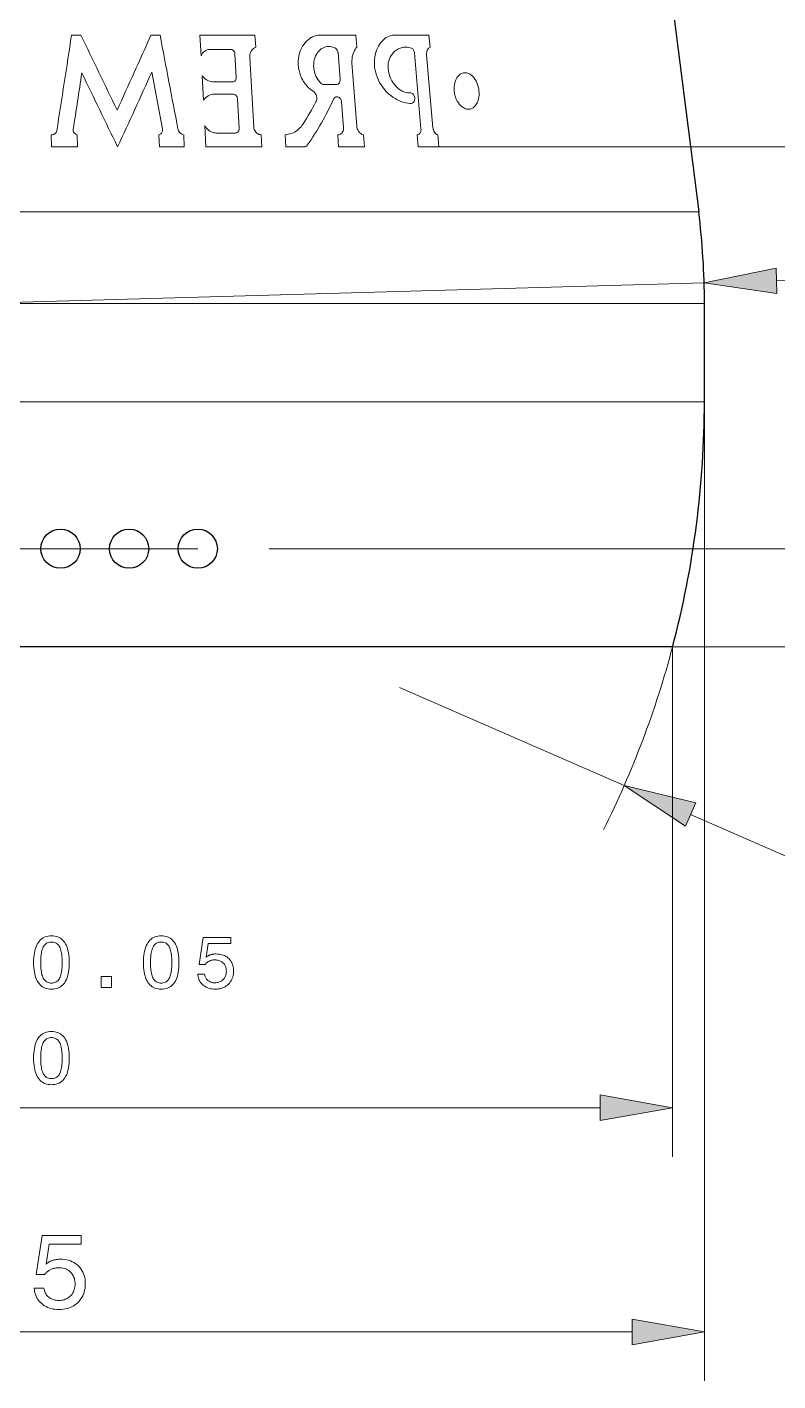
# Model space of a CAD drawing. Extents: x 0 to 297, y 0 to 420.
# Drawn here: x 115.7 to 146.3, y 98.2 to 153.5 of the extents above; entities that cross this region are included whole.
import ezdxf

# ---------------------------------------------------------------- set-up
doc = ezdxf.new("R2010")
doc.units = 0
doc.linetypes.add('DASHDOT', pattern=[18.5, 12, -3, 0.5, -3])

msp = doc.modelspace()

# ---------------------------------------------------------------- linework, layer by layer
at = {"color": 7, "lineweight": 30, "ltscale": 0.425823}
msp.add_line((140.967, 162.858), (143.097, 145.959), dxfattribs=at)
at = {"color": 7, "lineweight": 13, "ltscale": 0.009547}
msp.add_line((117.509, 153.169), (117.891, 153.169), dxfattribs=at)
at = {"color": 7, "lineweight": 13, "ltscale": 0.009226}
msp.add_line((120.749, 153.169), (121.118, 153.169), dxfattribs=at)
at = {"color": 7, "lineweight": 13, "ltscale": 0.021197}
msp.add_line((122.794, 152.323), (122.749, 153.169), dxfattribs=at)
at = {"color": 7, "lineweight": 13, "ltscale": 0.05608}
msp.add_line((122.749, 153.169), (124.992, 153.169), dxfattribs=at)
at = {"color": 7, "lineweight": 13, "ltscale": 0.012425}
for p, q in [((124.992, 153.169), (125.022, 152.673)), ((125.242, 149.102), (125.272, 148.606))]:
    msp.add_line(p, q, dxfattribs=at)
at = {"color": 7, "lineweight": 13, "ltscale": 0.03563}
msp.add_line((127.689, 153.169), (129.114, 153.169), dxfattribs=at)
at = {"color": 7, "lineweight": 13, "ltscale": 0.012439}
for p, q in [((129.114, 153.169), (129.152, 152.673)), ((129.427, 149.102), (129.465, 148.606))]:
    msp.add_line(p, q, dxfattribs=at)
at = {"color": 7, "lineweight": 13, "ltscale": 0.034097}
msp.add_line((130.726, 153.169), (132.09, 153.169), dxfattribs=at)
at = {"color": 7, "lineweight": 13, "ltscale": 0.01245}
for p, q in [((132.09, 153.169), (132.134, 152.673)), ((132.448, 149.102), (132.492, 148.606))]:
    msp.add_line(p, q, dxfattribs=at)
at = {"color": 7, "lineweight": 13, "ltscale": 0.020071}
msp.add_line((123.989, 152.585), (123.186, 152.585), dxfattribs=at)
at = {"color": 7, "lineweight": 13, "ltscale": 0.023419}
msp.add_line((124.231, 151.452), (124.177, 152.387), dxfattribs=at)
at = {"color": 7, "lineweight": 13, "ltscale": 0.07086}
msp.add_line((124.777, 152.244), (124.944, 149.415), dxfattribs=at)
at = {"color": 7, "lineweight": 13, "ltscale": 0.027631}
msp.add_line((128.381, 152.45), (128.462, 151.348), dxfattribs=at)
at = {"color": 7, "lineweight": 13, "ltscale": 0.065076}
msp.add_line((128.951, 152.039), (129.148, 149.444), dxfattribs=at)
at = {"color": 7, "lineweight": 13, "ltscale": 0.077838}
msp.add_line((131.766, 149.339), (131.501, 152.441), dxfattribs=at)
at = {"color": 7, "lineweight": 13, "ltscale": 0.074562}
msp.add_line((131.996, 152.357), (132.256, 149.385), dxfattribs=at)
at = {"color": 7, "lineweight": 13, "ltscale": 0.058872}
msp.add_line((121.218, 149.342), (120.778, 151.655), dxfattribs=at)
at = {"color": 7, "lineweight": 13, "ltscale": 0.024839}
msp.add_line((122.89, 150.509), (122.837, 151.501), dxfattribs=at)
at = {"color": 7, "lineweight": 13, "ltscale": 0.0187}
msp.add_line((123.317, 151.253), (124.065, 151.253), dxfattribs=at)
at = {"color": 7, "lineweight": 13, "ltscale": 0.012397}
msp.add_line((128.315, 151.15), (127.819, 151.15), dxfattribs=at)
at = {"color": 7, "lineweight": 13, "ltscale": 0.018912}
msp.add_line((124.094, 150.755), (123.338, 150.755), dxfattribs=at)
at = {"color": 7, "lineweight": 13, "ltscale": 0.029733}
msp.add_line((124.352, 149.37), (124.283, 150.557), dxfattribs=at)
at = {"color": 7, "lineweight": 13, "ltscale": 0.026258}
msp.add_line((128.607, 149.394), (128.529, 150.441), dxfattribs=at)
at = {"color": 7, "lineweight": 13, "ltscale": 0.021769}
msp.add_line((122.99, 148.606), (122.944, 149.475), dxfattribs=at)
at = {"color": 7, "lineweight": 13, "ltscale": 0.018983}
msp.add_line((123.426, 149.171), (124.185, 149.171), dxfattribs=at)
at = {"color": 7, "lineweight": 13, "ltscale": 0.012407}
msp.add_line((116.694, 148.606), (116.679, 149.102), dxfattribs=at)
at = {"color": 7, "lineweight": 13, "ltscale": 0.012409}
msp.add_line((117.74, 149.102), (117.757, 148.606), dxfattribs=at)
at = {"color": 7, "lineweight": 13, "ltscale": 0.012415}
msp.add_line((121.098, 148.606), (121.075, 149.102), dxfattribs=at)
at = {"color": 7, "lineweight": 13, "ltscale": 0.012417}
msp.add_line((122.083, 149.102), (122.108, 148.606), dxfattribs=at)
at = {"color": 7, "lineweight": 13, "ltscale": 0.012428}
msp.add_line((126.251, 148.606), (126.219, 149.102), dxfattribs=at)
at = {"color": 7, "lineweight": 13, "ltscale": 0.012435}
msp.add_line((128.406, 148.606), (128.37, 149.102), dxfattribs=at)
at = {"color": 7, "lineweight": 13, "ltscale": 0.012447}
msp.add_line((131.657, 148.606), (131.615, 149.102), dxfattribs=at)
at = {"color": 7, "lineweight": 13, "ltscale": 0.026587}
msp.add_line((117.757, 148.606), (116.694, 148.606), dxfattribs=at)
at = {"color": 7, "lineweight": 13, "ltscale": 0.02525}
msp.add_line((122.108, 148.606), (121.098, 148.606), dxfattribs=at)
at = {"color": 7, "lineweight": 13, "ltscale": 0.057042}
msp.add_line((125.272, 148.606), (122.99, 148.606), dxfattribs=at)
at = {"color": 7, "lineweight": 13, "ltscale": 0.018815}
msp.add_line((127.004, 148.606), (126.251, 148.606), dxfattribs=at)
at = {"color": 7, "lineweight": 13, "ltscale": 0.026469}
msp.add_line((129.465, 148.606), (128.406, 148.606), dxfattribs=at)
at = {"color": 7, "lineweight": 13, "ltscale": 0.020876}
msp.add_line((132.492, 148.606), (131.657, 148.606), dxfattribs=at)
at = {"color": 7, "lineweight": 13}
for p, q in [((132.492, 148.606), (165.327, 148.606)), ((138.881, 145.959), (74.217, 145.959)), ((113.332, 142.208), (143.32, 143.056)), ((139.087, 142.208), (73.982, 142.208)), ((139.087, 138.208), (73.982, 138.208)), ((143.332, 138.208), (143.332, 98.248)), ((142.032, 128.208), (142.032, 107.396)), ((142.032, 128.208), (165.327, 128.208)), ((142.032, 128.208), (175.645, 128.208)), ((142.765, 121.361), (164.344, 111.93)), ((78.236, 109.396), (139.077, 109.396)), ((76.936, 100.248), (140.377, 100.248))]:
    msp.add_line(p, q, dxfattribs=at)
at = {"color": 7, "lineweight": 13, "ltscale": 0.1054}
msp.add_line((143.097, 145.959), (138.881, 145.959), dxfattribs=at)
at = {"color": 7, "lineweight": 13, "ltscale": 0.308955}
msp.add_line((146.273, 143.139), (158.626, 143.489), dxfattribs=at)
at = {"color": 7, "lineweight": 13, "ltscale": 0.106121}
for p, q in [((143.332, 142.208), (139.087, 142.208)), ((143.332, 138.208), (139.087, 138.208))]:
    msp.add_line(p, q, dxfattribs=at)
at = {"color": 7, "lineweight": 30, "ltscale": 0.1}
msp.add_line((143.332, 138.208), (143.332, 142.208), dxfattribs=at)
at = {"color": 7, "linetype": 'DASHDOT', "lineweight": 13}
msp.add_line((92.158, 132.208), (125.571, 132.208), dxfattribs=at)
at = {"color": 5, "lineweight": 13}
msp.add_line((125.571, 132.208), (154.907, 132.208), dxfattribs=at)
at = {"color": 7, "lineweight": 30}
msp.add_line((142.032, 128.208), (75.282, 128.208), dxfattribs=at)
at = {"color": 5, "lineweight": 13, "ltscale": 0.321868}
msp.add_line((142.032, 128.208), (154.907, 128.208), dxfattribs=at)
at = {"color": 7, "lineweight": 13, "ltscale": 0.25}
msp.add_line((130.895, 126.549), (140.058, 122.544), dxfattribs=at)
at = {"color": 7, "lineweight": 13}
for points in [[(127.365, 150.878), (127.296, 150.924), (127.23, 150.976), (127.167, 151.034), (127.108, 151.096), (127.052, 151.162), (127.001, 151.233), (126.972, 151.277), (126.945, 151.322), (126.896, 151.415), (126.853, 151.513), (126.818, 151.613), (126.79, 151.718), (126.769, 151.824), (126.762, 151.878), (126.756, 151.932), (126.753, 151.986), (126.752, 152.04), (126.754, 152.129), (126.762, 152.218), (126.776, 152.305), (126.795, 152.391), (126.82, 152.475), (126.85, 152.556), (126.888, 152.637), (126.931, 152.715), (126.98, 152.788), (127.034, 152.857), (127.093, 152.919), (127.156, 152.976), (127.224, 153.026), (127.259, 153.049), (127.296, 153.069), (127.345, 153.094), (127.396, 153.115), (127.448, 153.133), (127.507, 153.149), (127.567, 153.16), (127.628, 153.167), (127.689, 153.169)], [(130.079, 151.238), (130.029, 151.331), (129.985, 151.428), (129.947, 151.529), (129.917, 151.632), (129.893, 151.737), (129.876, 151.844), (129.866, 151.951), (129.863, 152.058), (129.868, 152.164), (129.88, 152.269), (129.897, 152.363), (129.92, 152.456), (129.949, 152.545), (129.985, 152.63), (130.026, 152.712), (130.072, 152.789), (130.124, 152.86), (130.152, 152.893), (130.181, 152.925), (130.234, 152.976), (130.291, 153.022), (130.35, 153.062), (130.411, 153.096), (130.475, 153.123), (130.54, 153.145), (130.601, 153.158), (130.664, 153.167), (130.726, 153.169)], [(123.186, 152.585), (123.137, 152.582), (123.089, 152.574), (123.043, 152.56), (123.016, 152.549), (122.99, 152.536), (122.941, 152.505), (122.896, 152.468), (122.856, 152.424), (122.822, 152.376), (122.794, 152.323)], [(124.177, 152.387), (124.173, 152.418), (124.165, 152.448), (124.153, 152.477), (124.131, 152.511), (124.117, 152.527), (124.103, 152.541), (124.087, 152.553), (124.071, 152.563), (124.044, 152.575), (124.017, 152.583), (123.989, 152.585)], [(125.022, 152.673), (124.979, 152.653), (124.938, 152.626), (124.899, 152.592), (124.865, 152.553), (124.836, 152.509), (124.813, 152.461), (124.795, 152.41), (124.783, 152.356), (124.777, 152.3), (124.777, 152.244)], [(127.663, 151.221), (127.608, 151.283), (127.559, 151.35), (127.515, 151.421), (127.478, 151.497), (127.446, 151.575), (127.421, 151.656), (127.403, 151.739), (127.391, 151.823), (127.386, 151.908), (127.389, 151.992), (127.398, 152.075), (127.414, 152.156), (127.437, 152.234), (127.466, 152.309), (127.503, 152.38), (127.523, 152.414), (127.545, 152.446), (127.591, 152.503), (127.642, 152.555), (127.697, 152.6), (127.726, 152.619), (127.756, 152.638)], [(127.756, 152.638), (127.813, 152.665), (127.872, 152.685), (127.933, 152.698), (127.995, 152.703), (128.058, 152.7), (128.12, 152.69), (128.173, 152.675), (128.225, 152.655), (128.276, 152.629)], [(129.152, 152.673), (129.112, 152.627), (129.075, 152.575), (129.055, 152.543), (129.037, 152.509), (129.006, 152.438), (128.981, 152.362), (128.963, 152.284), (128.952, 152.204), (128.948, 152.122), (128.951, 152.039)], [(131.379, 152.632), (131.319, 152.651), (131.258, 152.665), (131.197, 152.674), (131.127, 152.676), (131.058, 152.671), (130.99, 152.658), (130.924, 152.638), (130.869, 152.616), (130.817, 152.588), (130.766, 152.556), (130.717, 152.519), (130.676, 152.482), (130.637, 152.442), (130.6, 152.399), (130.574, 152.365), (130.549, 152.33)], [(131.501, 152.441), (131.497, 152.467), (131.491, 152.492), (131.48, 152.524), (131.465, 152.553), (131.447, 152.58), (131.427, 152.602), (131.403, 152.619), (131.379, 152.632)], [(132.134, 152.673), (132.11, 152.66), (132.088, 152.643), (132.068, 152.622), (132.054, 152.605), (132.042, 152.586), (132.022, 152.546), (132.007, 152.502), (131.998, 152.454), (131.994, 152.406), (131.996, 152.357)], [(130.549, 152.33), (130.515, 152.272), (130.486, 152.21), (130.463, 152.144), (130.446, 152.082), (130.433, 152.018), (130.426, 151.953), (130.423, 151.886), (130.423, 151.842), (130.425, 151.797), (130.436, 151.708), (130.454, 151.62)], [(122.837, 151.501), (122.875, 151.457), (122.916, 151.416), (122.96, 151.379), (123.014, 151.342), (123.071, 151.311), (123.13, 151.286), (123.192, 151.268), (123.254, 151.257), (123.317, 151.253)], [(124.065, 151.253), (124.093, 151.256), (124.119, 151.263), (124.144, 151.274), (124.165, 151.289), (124.183, 151.306), (124.199, 151.327), (124.209, 151.344), (124.217, 151.361), (124.226, 151.39), (124.231, 151.421), (124.231, 151.452)], [(130.454, 151.62), (130.475, 151.549), (130.499, 151.479), (130.537, 151.387), (130.583, 151.298), (130.608, 151.255), (130.634, 151.214), (130.68, 151.151), (130.729, 151.092), (130.782, 151.037), (130.837, 150.987), (130.896, 150.942), (130.964, 150.9), (130.999, 150.881), (131.034, 150.864), (131.07, 150.85), (131.106, 150.837), (131.161, 150.822), (131.217, 150.813), (131.272, 150.808), (131.327, 150.809)], [(133.122, 150.888), (133.117, 150.974), (133.12, 151.059), (133.13, 151.143), (133.147, 151.224), (133.158, 151.263), (133.171, 151.302), (133.186, 151.338), (133.202, 151.373), (133.227, 151.418), (133.254, 151.459), (133.285, 151.496), (133.326, 151.538), (133.371, 151.572), (133.395, 151.587), (133.419, 151.599), (133.457, 151.614), (133.496, 151.625), (133.536, 151.63), (133.577, 151.631), (133.626, 151.626), (133.676, 151.613), (133.725, 151.594), (133.773, 151.568), (133.818, 151.536), (133.845, 151.514), (133.871, 151.49), (133.897, 151.463), (133.922, 151.434), (133.968, 151.372), (134.011, 151.301), (134.047, 151.224), (134.078, 151.144), (134.103, 151.06), (134.121, 150.974), (134.133, 150.888)], [(127.481, 150.446), (127.499, 150.489), (127.51, 150.536), (127.515, 150.585), (127.512, 150.635), (127.503, 150.684), (127.486, 150.731), (127.464, 150.775), (127.436, 150.815), (127.403, 150.85), (127.365, 150.878)], [(128.462, 151.348), (128.462, 151.317), (128.459, 151.287), (128.451, 151.258), (128.435, 151.223), (128.425, 151.208), (128.413, 151.194), (128.4, 151.181), (128.386, 151.171), (128.364, 151.159), (128.339, 151.152), (128.315, 151.15)], [(131.372, 150.381), (131.3, 150.382), (131.227, 150.388), (131.154, 150.399), (131.082, 150.415), (131.034, 150.428), (130.986, 150.443), (130.938, 150.46), (130.89, 150.48), (130.797, 150.524), (130.706, 150.576), (130.617, 150.634), (130.531, 150.7), (130.445, 150.775), (130.363, 150.857), (130.284, 150.944), (130.211, 151.037), (130.142, 151.135), (130.079, 151.238)], [(134.133, 150.888), (134.138, 150.801), (134.136, 150.716), (134.127, 150.632), (134.111, 150.551), (134.101, 150.511), (134.088, 150.473), (134.074, 150.437), (134.059, 150.402), (134.035, 150.357), (134.009, 150.316), (133.979, 150.279), (133.939, 150.237), (133.917, 150.219), (133.893, 150.202), (133.87, 150.188), (133.847, 150.176), (133.809, 150.161), (133.77, 150.15), (133.731, 150.145), (133.69, 150.144), (133.64, 150.149), (133.589, 150.162), (133.54, 150.181), (133.491, 150.207), (133.444, 150.239), (133.416, 150.261), (133.389, 150.285), (133.363, 150.312), (133.337, 150.341), (133.29, 150.403), (133.268, 150.438), (133.246, 150.474), (133.208, 150.551), (133.177, 150.631), (133.151, 150.715), (133.133, 150.801), (133.122, 150.888)], [(124.283, 150.557), (124.279, 150.588), (124.271, 150.618), (124.259, 150.647), (124.237, 150.681), (124.223, 150.697), (124.209, 150.711), (124.193, 150.723), (124.176, 150.733), (124.15, 150.745), (124.122, 150.753), (124.094, 150.755)], [(128.529, 150.441), (128.524, 150.476), (128.515, 150.51), (128.501, 150.543), (128.482, 150.573), (128.46, 150.599), (128.434, 150.621), (128.407, 150.638), (128.377, 150.649), (128.347, 150.653), (128.317, 150.652), (128.288, 150.644), (128.261, 150.63), (128.237, 150.61), (128.216, 150.585), (128.2, 150.556)], [(131.327, 150.809), (131.355, 150.807), (131.384, 150.798), (131.411, 150.784), (131.434, 150.766), (131.454, 150.743), (131.473, 150.717), (131.488, 150.688), (131.503, 150.645), (131.511, 150.601), (131.512, 150.555), (131.508, 150.522), (131.5, 150.491), (131.488, 150.462), (131.473, 150.437), (131.452, 150.414), (131.428, 150.396), (131.401, 150.385), (131.372, 150.381)], [(121.075, 149.102), (121.103, 149.111), (121.13, 149.125), (121.154, 149.142), (121.175, 149.164), (121.193, 149.189), (121.207, 149.217), (121.216, 149.247), (121.222, 149.278), (121.222, 149.31), (121.218, 149.342)], [(122.944, 149.475), (122.977, 149.422), (123.014, 149.373), (123.055, 149.328), (123.101, 149.288), (123.15, 149.253), (123.202, 149.224), (123.256, 149.201), (123.311, 149.185), (123.368, 149.175), (123.426, 149.171)], [(124.185, 149.171), (124.213, 149.174), (124.239, 149.181), (124.264, 149.192), (124.285, 149.207), (124.304, 149.224), (124.32, 149.245), (124.33, 149.262), (124.338, 149.279), (124.347, 149.308), (124.352, 149.339), (124.352, 149.37)], [(124.944, 149.415), (124.95, 149.366), (124.964, 149.318), (124.983, 149.273), (125.008, 149.231), (125.038, 149.194), (125.074, 149.162), (125.112, 149.136), (125.154, 149.117), (125.198, 149.105), (125.242, 149.102)], [(126.219, 149.102), (126.286, 149.107), (126.351, 149.118), (126.416, 149.133), (126.479, 149.153), (126.545, 149.18), (126.609, 149.212), (126.671, 149.249), (126.73, 149.291), (126.785, 149.337), (126.829, 149.379), (126.871, 149.424), (126.909, 149.471), (126.937, 149.509), (126.963, 149.547)], [(128.37, 149.102), (128.409, 149.102), (128.447, 149.111), (128.483, 149.126), (128.5, 149.137), (128.516, 149.15), (128.545, 149.179), (128.569, 149.214), (128.588, 149.255), (128.601, 149.3), (128.607, 149.347), (128.607, 149.394)], [(129.148, 149.444), (129.155, 149.393), (129.168, 149.344), (129.187, 149.296), (129.21, 149.252), (129.238, 149.212), (129.271, 149.178), (129.306, 149.149), (129.345, 149.126), (129.386, 149.11), (129.427, 149.102)], [(131.615, 149.102), (131.64, 149.105), (131.666, 149.114), (131.69, 149.129), (131.711, 149.149), (131.73, 149.173), (131.745, 149.202), (131.757, 149.233), (131.764, 149.267), (131.767, 149.303), (131.766, 149.339)], [(132.256, 149.385), (132.261, 149.346), (132.274, 149.295), (132.293, 149.247), (132.318, 149.203), (132.346, 149.169), (132.377, 149.139), (132.394, 149.127), (132.412, 149.116), (132.43, 149.108), (132.448, 149.102)]]:
    msp.add_lwpolyline(points, dxfattribs=at)
for points in [[(146.258, 143.66), (143.32, 143.056), (146.288, 142.619)], [(142.974, 121.839), (140.058, 122.544), (142.557, 120.884)], [(115.96, 115.32), (115.962, 115.424), (115.968, 115.523), (115.977, 115.617), (115.99, 115.705), (116.007, 115.789), (116.027, 115.868), (116.052, 115.941), (116.079, 116.009), (116.111, 116.073), (116.146, 116.131), (116.185, 116.184), (116.228, 116.231), (116.273, 116.273), (116.322, 116.309), (116.375, 116.339), (116.431, 116.365), (116.49, 116.384), (116.552, 116.398), (116.619, 116.406), (116.688, 116.409), (116.758, 116.406), (116.824, 116.398), (116.887, 116.384), (116.947, 116.365), (117.003, 116.34), (117.055, 116.31), (117.104, 116.274), (117.15, 116.232), (117.192, 116.185), (117.23, 116.133), (117.265, 116.075), (117.296, 116.012), (117.324, 115.944), (117.348, 115.87), (117.368, 115.792), (117.385, 115.708), (117.398, 115.619), (117.407, 115.524), (117.412, 115.425), (117.414, 115.32), (117.412, 115.215), (117.407, 115.116), (117.398, 115.022), (117.385, 114.933), (117.368, 114.849), (117.348, 114.771), (117.324, 114.698), (117.296, 114.63), (117.265, 114.567), (117.23, 114.51), (117.192, 114.458), (117.15, 114.411), (117.104, 114.37), (117.055, 114.334), (117.003, 114.304), (116.947, 114.279), (116.887, 114.26), (116.824, 114.246), (116.758, 114.238), (116.688, 114.235), (116.619, 114.238), (116.552, 114.246), (116.49, 114.26), (116.431, 114.279), (116.375, 114.304), (116.322, 114.335), (116.273, 114.37), (116.228, 114.412), (116.185, 114.459), (116.146, 114.511), (116.111, 114.569), (116.079, 114.632), (116.052, 114.7), (116.027, 114.773), (116.007, 114.851), (115.99, 114.935), (115.977, 115.023), (115.968, 115.117), (115.962, 115.216)], [(116.25, 115.32), (116.251, 115.235), (116.254, 115.156), (116.259, 115.08), (116.267, 115.01), (116.276, 114.944), (116.288, 114.883), (116.302, 114.826), (116.318, 114.774), (116.336, 114.727), (116.356, 114.685), (116.378, 114.646), (116.403, 114.612), (116.43, 114.582), (116.46, 114.556), (116.492, 114.534), (116.526, 114.515), (116.563, 114.501), (116.602, 114.491), (116.644, 114.485), (116.688, 114.483), (116.732, 114.485), (116.774, 114.491), (116.813, 114.501), (116.85, 114.515), (116.884, 114.533), (116.916, 114.555), (116.946, 114.581), (116.973, 114.611), (116.997, 114.645), (117.019, 114.682), (117.039, 114.725), (117.057, 114.772), (117.072, 114.823), (117.086, 114.88), (117.097, 114.941), (117.107, 115.008), (117.114, 115.078), (117.119, 115.154), (117.122, 115.235), (117.123, 115.32), (117.122, 115.405), (117.119, 115.486), (117.114, 115.562), (117.107, 115.633), (117.097, 115.7), (117.086, 115.761), (117.072, 115.818), (117.057, 115.87), (117.039, 115.917), (117.019, 115.959), (116.997, 115.997), (116.973, 116.031), (116.946, 116.06), (116.916, 116.086), (116.884, 116.108), (116.85, 116.126), (116.813, 116.14), (116.774, 116.15), (116.732, 116.156), (116.688, 116.158), (116.644, 116.156), (116.602, 116.15), (116.563, 116.14), (116.526, 116.126), (116.492, 116.108), (116.46, 116.086), (116.43, 116.059), (116.403, 116.029), (116.378, 115.995), (116.356, 115.957), (116.336, 115.914), (116.318, 115.867), (116.302, 115.815), (116.288, 115.758), (116.276, 115.697), (116.267, 115.631), (116.259, 115.56), (116.254, 115.485), (116.251, 115.405)], [(120.438, 115.32), (120.44, 115.424), (120.445, 115.523), (120.455, 115.617), (120.468, 115.705), (120.484, 115.789), (120.505, 115.868), (120.529, 115.941), (120.557, 116.009), (120.588, 116.073), (120.624, 116.131), (120.663, 116.184), (120.705, 116.231), (120.751, 116.273), (120.8, 116.309), (120.852, 116.339), (120.908, 116.365), (120.967, 116.384), (121.03, 116.398), (121.096, 116.406), (121.165, 116.409), (121.235, 116.406), (121.302, 116.398), (121.365, 116.384), (121.424, 116.365), (121.48, 116.34), (121.533, 116.31), (121.582, 116.274), (121.627, 116.232), (121.669, 116.185), (121.708, 116.133), (121.743, 116.075), (121.774, 116.012), (121.801, 115.944), (121.825, 115.87), (121.846, 115.792), (121.862, 115.708), (121.875, 115.619), (121.884, 115.524), (121.89, 115.425), (121.891, 115.32), (121.89, 115.215), (121.884, 115.116), (121.875, 115.022), (121.862, 114.933), (121.846, 114.849), (121.825, 114.771), (121.801, 114.698), (121.774, 114.63), (121.743, 114.567), (121.708, 114.51), (121.669, 114.458), (121.627, 114.411), (121.582, 114.37), (121.533, 114.334), (121.48, 114.304), (121.424, 114.279), (121.365, 114.26), (121.302, 114.246), (121.235, 114.238), (121.165, 114.235), (121.096, 114.238), (121.03, 114.246), (120.967, 114.26), (120.908, 114.279), (120.852, 114.304), (120.8, 114.335), (120.751, 114.37), (120.705, 114.412), (120.663, 114.459), (120.624, 114.511), (120.588, 114.569), (120.557, 114.632), (120.529, 114.7), (120.505, 114.773), (120.484, 114.851), (120.468, 114.935), (120.455, 115.023), (120.445, 115.117), (120.44, 115.216)], [(120.727, 115.32), (120.728, 115.235), (120.731, 115.156), (120.737, 115.08), (120.744, 115.01), (120.754, 114.944), (120.765, 114.883), (120.779, 114.826), (120.795, 114.774), (120.813, 114.727), (120.833, 114.685), (120.856, 114.646), (120.881, 114.612), (120.908, 114.582), (120.938, 114.556), (120.97, 114.534), (121.004, 114.515), (121.041, 114.501), (121.08, 114.491), (121.121, 114.485), (121.165, 114.483), (121.21, 114.485), (121.251, 114.491), (121.291, 114.501), (121.328, 114.515), (121.362, 114.533), (121.394, 114.555), (121.423, 114.581), (121.45, 114.611), (121.475, 114.645), (121.497, 114.682), (121.516, 114.725), (121.534, 114.772), (121.55, 114.823), (121.563, 114.88), (121.575, 114.941), (121.584, 115.008), (121.591, 115.078), (121.597, 115.154), (121.6, 115.235), (121.601, 115.32), (121.6, 115.405), (121.597, 115.486), (121.591, 115.562), (121.584, 115.633), (121.575, 115.7), (121.563, 115.761), (121.55, 115.818), (121.534, 115.87), (121.516, 115.917), (121.497, 115.959), (121.475, 115.997), (121.45, 116.031), (121.423, 116.06), (121.394, 116.086), (121.362, 116.108), (121.328, 116.126), (121.291, 116.14), (121.251, 116.15), (121.21, 116.156), (121.165, 116.158), (121.121, 116.156), (121.08, 116.15), (121.041, 116.14), (121.004, 116.126), (120.97, 116.108), (120.938, 116.086), (120.908, 116.059), (120.881, 116.029), (120.856, 115.995), (120.833, 115.957), (120.813, 115.914), (120.795, 115.867), (120.779, 115.815), (120.765, 115.758), (120.754, 115.697), (120.744, 115.631), (120.737, 115.56), (120.731, 115.485), (120.728, 115.405)], [(122.656, 114.843), (122.936, 114.843), (122.942, 114.811), (122.95, 114.781), (122.959, 114.751), (122.97, 114.724), (122.983, 114.697), (122.998, 114.672), (123.014, 114.649), (123.032, 114.627), (123.051, 114.606), (123.073, 114.587), (123.096, 114.57), (123.12, 114.554), (123.145, 114.54), (123.172, 114.528), (123.2, 114.518), (123.229, 114.51), (123.259, 114.503), (123.29, 114.499), (123.323, 114.496), (123.357, 114.495), (123.398, 114.496), (123.438, 114.5), (123.476, 114.507), (123.513, 114.515), (123.547, 114.527), (123.58, 114.541), (123.612, 114.558), (123.642, 114.577), (123.67, 114.599), (123.696, 114.623), (123.721, 114.65), (123.743, 114.678), (123.762, 114.708), (123.779, 114.739), (123.793, 114.772), (123.804, 114.807), (123.813, 114.843), (123.82, 114.881), (123.823, 114.92), (123.825, 114.961), (123.823, 115.003), (123.82, 115.043), (123.813, 115.082), (123.804, 115.119), (123.793, 115.154), (123.779, 115.187), (123.763, 115.218), (123.743, 115.248), (123.722, 115.276), (123.698, 115.302), (123.672, 115.326), (123.644, 115.348), (123.614, 115.367), (123.582, 115.383), (123.549, 115.397), (123.514, 115.409), (123.477, 115.418), (123.439, 115.424), (123.399, 115.428), (123.357, 115.429), (123.333, 115.429), (123.309, 115.427), (123.285, 115.425), (123.262, 115.421), (123.24, 115.417), (123.218, 115.412), (123.196, 115.405), (123.175, 115.398), (123.154, 115.39), (123.133, 115.38), (123.113, 115.37), (123.094, 115.359), (123.075, 115.347), (123.057, 115.334), (123.039, 115.32), (123.021, 115.305), (123.004, 115.289), (122.988, 115.272), (122.972, 115.254), (122.957, 115.236), (122.716, 115.236), (122.882, 116.348), (124.003, 116.348), (124.003, 116.101), (123.084, 116.101), (123, 115.535), (123.015, 115.548), (123.031, 115.561), (123.047, 115.572), (123.064, 115.583), (123.082, 115.594), (123.1, 115.604), (123.119, 115.613), (123.138, 115.621), (123.157, 115.629), (123.178, 115.636), (123.198, 115.643), (123.219, 115.649), (123.241, 115.654), (123.263, 115.659), (123.285, 115.662), (123.307, 115.666), (123.33, 115.668), (123.354, 115.67), (123.377, 115.671), (123.401, 115.671), (123.465, 115.669), (123.525, 115.663), (123.584, 115.654), (123.64, 115.64), (123.693, 115.623), (123.744, 115.602), (123.792, 115.577), (123.838, 115.548), (123.881, 115.516), (123.921, 115.479), (123.959, 115.44), (123.992, 115.398), (124.022, 115.353), (124.047, 115.307), (124.069, 115.258), (124.087, 115.206), (124.101, 115.152), (124.111, 115.096), (124.116, 115.037), (124.118, 114.976), (124.116, 114.911), (124.11, 114.849), (124.1, 114.789), (124.085, 114.732), (124.066, 114.677), (124.043, 114.625), (124.016, 114.575), (123.985, 114.527), (123.949, 114.483), (123.91, 114.44), (123.867, 114.401), (123.821, 114.366), (123.773, 114.336), (123.722, 114.309), (123.669, 114.286), (123.614, 114.268), (123.555, 114.254), (123.495, 114.243), (123.432, 114.237), (123.366, 114.235), (123.307, 114.237), (123.251, 114.242), (123.197, 114.25), (123.145, 114.262), (123.094, 114.277), (123.046, 114.296), (123, 114.317), (122.956, 114.342), (122.914, 114.371), (122.874, 114.403), (122.836, 114.437), (122.802, 114.474), (122.772, 114.513), (122.745, 114.554), (122.721, 114.597), (122.701, 114.642), (122.685, 114.689), (122.672, 114.738), (122.662, 114.79)], [(118.719, 114.296), (118.719, 114.746), (119.136, 114.746), (119.136, 114.296)], [(115.96, 111.42), (115.962, 111.524), (115.968, 111.623), (115.977, 111.717), (115.99, 111.805), (116.007, 111.889), (116.027, 111.968), (116.052, 112.041), (116.079, 112.109), (116.111, 112.173), (116.146, 112.231), (116.185, 112.284), (116.228, 112.331), (116.273, 112.373), (116.322, 112.409), (116.375, 112.439), (116.431, 112.465), (116.49, 112.484), (116.552, 112.498), (116.619, 112.506), (116.688, 112.509), (116.758, 112.506), (116.824, 112.498), (116.887, 112.484), (116.947, 112.465), (117.003, 112.44), (117.055, 112.41), (117.104, 112.374), (117.15, 112.332), (117.192, 112.285), (117.23, 112.233), (117.265, 112.175), (117.296, 112.112), (117.324, 112.044), (117.348, 111.97), (117.368, 111.892), (117.385, 111.808), (117.398, 111.719), (117.407, 111.624), (117.412, 111.525), (117.414, 111.42), (117.412, 111.315), (117.407, 111.216), (117.398, 111.122), (117.385, 111.033), (117.368, 110.949), (117.348, 110.871), (117.324, 110.798), (117.296, 110.73), (117.265, 110.667), (117.23, 110.61), (117.192, 110.558), (117.15, 110.511), (117.104, 110.47), (117.055, 110.434), (117.003, 110.404), (116.947, 110.379), (116.887, 110.36), (116.824, 110.346), (116.758, 110.338), (116.688, 110.335), (116.619, 110.338), (116.552, 110.346), (116.49, 110.36), (116.431, 110.379), (116.375, 110.404), (116.322, 110.435), (116.273, 110.47), (116.228, 110.512), (116.185, 110.559), (116.146, 110.611), (116.111, 110.669), (116.079, 110.732), (116.052, 110.8), (116.027, 110.873), (116.007, 110.951), (115.99, 111.035), (115.977, 111.123), (115.968, 111.217), (115.962, 111.316)], [(116.25, 111.42), (116.251, 111.335), (116.254, 111.256), (116.259, 111.18), (116.267, 111.11), (116.276, 111.044), (116.288, 110.983), (116.302, 110.926), (116.318, 110.874), (116.336, 110.827), (116.356, 110.785), (116.378, 110.746), (116.403, 110.712), (116.43, 110.682), (116.46, 110.656), (116.492, 110.634), (116.526, 110.615), (116.563, 110.601), (116.602, 110.591), (116.644, 110.585), (116.688, 110.583), (116.732, 110.585), (116.774, 110.591), (116.813, 110.601), (116.85, 110.615), (116.884, 110.633), (116.916, 110.655), (116.946, 110.681), (116.973, 110.711), (116.997, 110.745), (117.019, 110.782), (117.039, 110.825), (117.057, 110.872), (117.072, 110.923), (117.086, 110.98), (117.097, 111.041), (117.107, 111.108), (117.114, 111.178), (117.119, 111.254), (117.122, 111.335), (117.123, 111.42), (117.122, 111.505), (117.119, 111.586), (117.114, 111.662), (117.107, 111.733), (117.097, 111.8), (117.086, 111.861), (117.072, 111.918), (117.057, 111.97), (117.039, 112.017), (117.019, 112.059), (116.997, 112.097), (116.973, 112.131), (116.946, 112.16), (116.916, 112.186), (116.884, 112.208), (116.85, 112.226), (116.813, 112.24), (116.774, 112.25), (116.732, 112.256), (116.688, 112.258), (116.644, 112.256), (116.602, 112.25), (116.563, 112.24), (116.526, 112.226), (116.492, 112.208), (116.46, 112.186), (116.43, 112.159), (116.403, 112.129), (116.378, 112.095), (116.356, 112.057), (116.336, 112.014), (116.318, 111.967), (116.302, 111.915), (116.288, 111.858), (116.276, 111.797), (116.267, 111.731), (116.259, 111.66), (116.254, 111.585), (116.251, 111.505)], [(139.077, 108.875), (142.032, 109.396), (139.077, 109.917)], [(115.981, 102.03), (116.381, 102.03), (116.39, 101.984), (116.401, 101.941), (116.414, 101.899), (116.43, 101.859), (116.448, 101.822), (116.469, 101.786), (116.492, 101.753), (116.518, 101.721), (116.546, 101.692), (116.576, 101.664), (116.609, 101.639), (116.644, 101.617), (116.68, 101.597), (116.718, 101.58), (116.757, 101.566), (116.799, 101.554), (116.842, 101.545), (116.887, 101.538), (116.934, 101.534), (116.982, 101.533), (117.041, 101.535), (117.098, 101.54), (117.152, 101.549), (117.204, 101.562), (117.254, 101.579), (117.301, 101.599), (117.346, 101.623), (117.389, 101.65), (117.429, 101.681), (117.467, 101.716), (117.502, 101.754), (117.533, 101.794), (117.561, 101.837), (117.584, 101.881), (117.605, 101.928), (117.621, 101.978), (117.634, 102.03), (117.643, 102.084), (117.649, 102.14), (117.651, 102.199), (117.649, 102.259), (117.643, 102.316), (117.634, 102.371), (117.622, 102.424), (117.605, 102.473), (117.585, 102.521), (117.562, 102.566), (117.534, 102.608), (117.504, 102.648), (117.469, 102.686), (117.432, 102.72), (117.392, 102.751), (117.349, 102.778), (117.304, 102.802), (117.257, 102.822), (117.207, 102.838), (117.154, 102.851), (117.1, 102.86), (117.042, 102.865), (116.982, 102.867), (116.948, 102.866), (116.913, 102.864), (116.88, 102.861), (116.847, 102.856), (116.815, 102.85), (116.783, 102.842), (116.752, 102.833), (116.722, 102.823), (116.692, 102.811), (116.663, 102.798), (116.634, 102.783), (116.607, 102.767), (116.579, 102.75), (116.553, 102.731), (116.528, 102.711), (116.503, 102.69), (116.479, 102.667), (116.455, 102.643), (116.433, 102.618), (116.411, 102.591), (116.067, 102.591), (116.303, 104.181), (117.906, 104.181), (117.906, 103.826), (116.592, 103.826), (116.472, 103.019), (116.494, 103.038), (116.517, 103.055), (116.54, 103.072), (116.564, 103.088), (116.589, 103.103), (116.615, 103.117), (116.642, 103.13), (116.669, 103.142), (116.697, 103.153), (116.726, 103.163), (116.756, 103.173), (116.786, 103.181), (116.816, 103.189), (116.847, 103.195), (116.879, 103.201), (116.911, 103.205), (116.944, 103.208), (116.977, 103.211), (117.011, 103.212), (117.045, 103.213), (117.136, 103.21), (117.223, 103.202), (117.306, 103.188), (117.386, 103.169), (117.462, 103.144), (117.535, 103.114), (117.604, 103.079), (117.669, 103.038), (117.731, 102.991), (117.789, 102.939), (117.842, 102.882), (117.89, 102.822), (117.932, 102.759), (117.969, 102.692), (118, 102.622), (118.025, 102.549), (118.045, 102.471), (118.059, 102.391), (118.067, 102.307), (118.07, 102.22), (118.067, 102.127), (118.058, 102.038), (118.043, 101.953), (118.022, 101.871), (117.995, 101.793), (117.963, 101.718), (117.924, 101.647), (117.879, 101.579), (117.828, 101.515), (117.772, 101.455), (117.71, 101.399), (117.645, 101.349), (117.577, 101.305), (117.504, 101.267), (117.428, 101.235), (117.349, 101.209), (117.266, 101.188), (117.179, 101.173), (117.089, 101.165), (116.995, 101.162), (116.912, 101.164), (116.831, 101.171), (116.754, 101.183), (116.679, 101.2), (116.607, 101.221), (116.538, 101.248), (116.472, 101.279), (116.409, 101.315), (116.349, 101.355), (116.292, 101.401), (116.238, 101.45), (116.19, 101.503), (116.146, 101.558), (116.108, 101.616), (116.074, 101.678), (116.046, 101.742), (116.022, 101.81), (116.003, 101.88), (115.99, 101.954)], [(140.377, 99.727), (143.332, 100.248), (140.377, 100.769)]]:
    msp.add_lwpolyline(points, close=True, dxfattribs=at)
at = {"color": 7, "lineweight": 30}
for centre in [(117.057, 132.208), (119.857, 132.208), (122.657, 132.208)]:
    msp.add_circle(centre, 0.8, dxfattribs=at)
at = {"color": 7, "lineweight": 13}
for centre, radius, start, end in [((-494.514, 246.02), 619.026, 351.00756, 351.373379), ((982.944, 567.545), 959.179, 205.595241, 205.798111), ((-65.861, 235.817), 204.093, 335.16894, 336.11205), ((1418.272, 399.084), 1320.258, 190.73473, 190.903846), ((128.155, 152.44), 0.225, 2.6324, 57.4773), ((-489.274, 243.2), 614.069, 351.2056, 351.423292), ((987.752, 570.531), 965.442, 205.715589, 205.914457), ((-66.046, 234.989), 204.567, 335.02168, 335.96042), ((127.826, 151.371), 0.222, 222.4152, 268.0068), ((123.342, 150.22), 0.536, 90.4231, 147.3679), ((117.442, 155.636), 11.301, 327.403, 332.6623), ((117.489, 155.409), 11.759, 325.0398, 335.6256), ((116.712, 149.292), 0.193, 260.0649, 351.5769), ((117.761, 149.288), 0.187, 171.3422, 263.6111), ((122.144, 149.393), 0.299, 189.9319, 258.1681), ((127.002, 148.753), 0.148, 270.6069, 326.3326), ((104.22, 138.208), 39.112, 333.4613, 345.1862)]:
    msp.add_arc(centre, radius, start, end, dxfattribs=at)
at = {"color": 7, "lineweight": 30}
for centre, radius, start, end in [((113.332, 142.208), 30, 0, 7.1814), ((104.22, 138.208), 39.112, 345.1862, 360)]:
    msp.add_arc(centre, radius, start, end, dxfattribs=at)
at = {"color": 7, "lineweight": 13}
for points in [[(146.258, 143.66), (143.32, 143.056), (146.258, 143.66), (146.288, 142.619)], [(142.974, 121.839), (140.058, 122.544), (142.974, 121.839), (142.557, 120.884)], [(139.077, 108.875), (142.032, 109.396), (139.077, 108.875), (139.077, 109.917)], [(140.377, 99.727), (143.332, 100.248), (140.377, 99.727), (140.377, 100.769)]]:
    msp.add_solid(points, dxfattribs=at)

doc.saveas('drawing.dxf')
